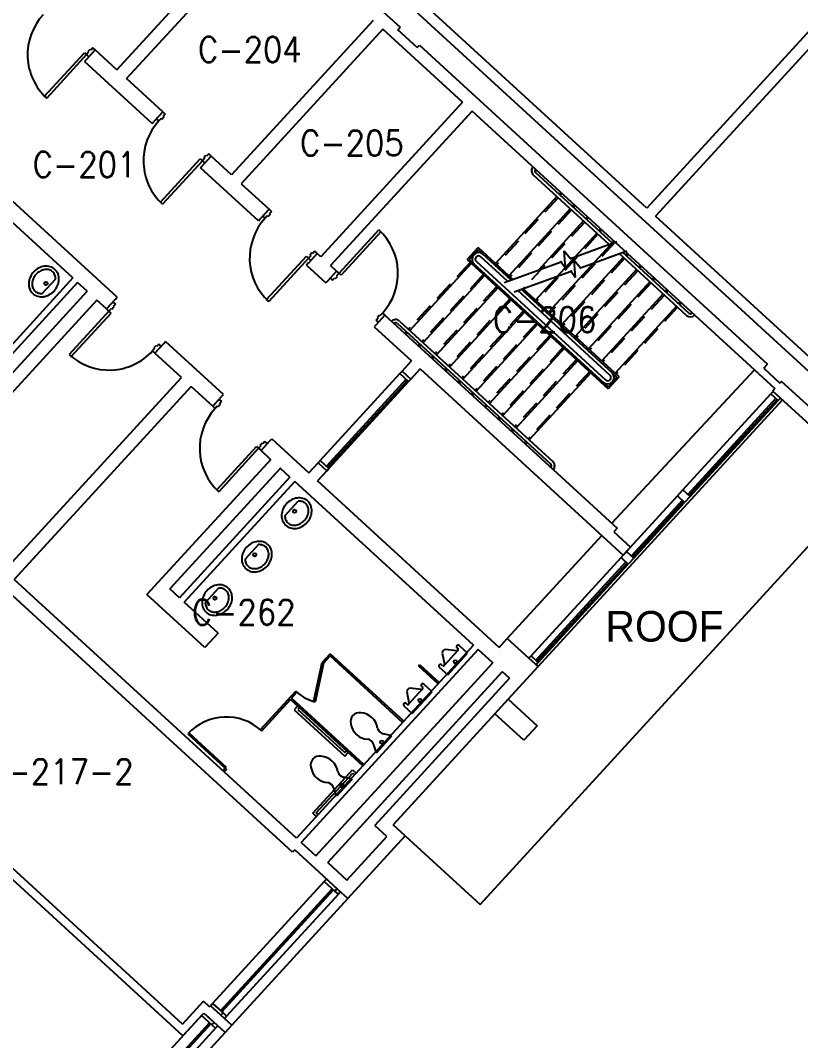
# Model space of a CAD drawing. Header units: inches. Extents: x 0 to 15110, y -1099 to 7181.
# Drawn here: x 4067 to 4544, y 2747 to 3370 of the extents above; entities that cross this region are included whole.
import ezdxf
from ezdxf.enums import TextEntityAlignment as Align

# ---------------------------------------------------------------- set-up
doc = ezdxf.new("R2010")
doc.units = ezdxf.units.IN
doc.header["$LTSCALE"] = 48
doc.header["$MEASUREMENT"] = 0
doc.linetypes.add('HIDDEN', pattern=[0.375, 0.25, -0.125])
doc.layers.get('0').update_dxf_attribs({"linetype": 'CONTINUOUS'})
for name, color, linetype in [('A-DOOR', 5, 'CONTINUOUS'), ('A-FLOR-STRS', 4, 'CONTINUOUS'), ('A-FURN', 6, 'CONTINUOUS'), ('A-GLAZ', 1, 'CONTINUOUS'), ('A-GLAZ-DETL', 5, 'CONTINUOUS'), ('A-ROOF', 5, 'CONTINUOUS'), ('A-TEXT', 3, 'CONTINUOUS'), ('A-WALL', 7, 'CONTINUOUS'), ('A-WALL-SILL', 3, 'CONTINUOUS'), ('SP-RMNO', 7, 'CONTINUOUS'), ('SP-ROOM', 7, 'CONTINUOUS'), ('SP-ROOMF', 7, 'CONTINUOUS')]:
    doc.layers.add(name, color=color, linetype=linetype)
doc.layers.get('0').off()
doc.layers.get('SP-ROOM').off()
doc.layers.get('SP-ROOMF').off()
doc.styles.add('ARCH', font='arch.shx')
doc.styles.add('ROMANS', font='ROMANS', dxfattribs={"width": 0.78})

# ---------------------------------------------------------------- blocks, each defined once
blk = doc.blocks.new('FMGRM1')
at = {"style": 'ROMANS', "width": 0.9}
for tag, p in [('DATA1', (0, -0.2836)), ('DATA2', (0, -0.443)), ('DATA3', (0, -0.6024)), ('DATA4', (0, -0.7618)), ('DATA5', (0, -0.9213))]:
    blk.add_attdef(tag, text='', height=0.1172, dxfattribs=at).set_placement(p, align=Align.CENTER)
at = {"layer": 'SP-RMNO', "style": 'ROMANS', "width": 0.9}
blk.add_attdef('RMNUMB', text='', height=0.16, dxfattribs=at).set_placement((0, 0), align=Align.MIDDLE)

msp = doc.modelspace()

# ---------------------------------------------------------------- linework, layer by layer
at = {"layer": 'A-DOOR', "linetype": 'Continuous'}
for p, q in [((4111.6, 3353.2), (4110.29, 3351.78)), ((4113.08, 3351.85), (4111.6, 3353.2)), ((4082.11, 3323.6), (4106.43, 3350.15)), ((4107.72, 3348.96), (4083.4, 3322.42)), ((4106.43, 3350.15), (4107.72, 3348.96)), ((4109.03, 3350.39), (4107.72, 3348.96)), ((4107.72, 3348.96), (4109.19, 3347.61)), ((4109.83, 3352.2), (4108.57, 3350.81)), ((4108.57, 3350.81), (4109.03, 3350.39)), ((4109.19, 3347.61), (4113.08, 3351.85)), ((4110.29, 3351.78), (4109.83, 3352.2)), ((4083.4, 3322.42), (4082.11, 3323.6)), ((4150.48, 3309.78), (4154.36, 3314.02)), ((4151.95, 3308.43), (4150.48, 3309.78)), ((4153.26, 3309.86), (4151.95, 3308.43)), ((4153.72, 3309.43), (4153.26, 3309.86)), ((4154.99, 3310.82), (4153.72, 3309.43)), ((4154.36, 3314.02), (4155.84, 3312.67)), ((4155.84, 3312.67), (4154.53, 3311.24)), ((4154.53, 3311.24), (4154.99, 3310.82)), ((4152.88, 3258.75), (4177.21, 3285.29)), ((4177.21, 3285.29), (4178.5, 3284.11)), ((4179.8, 3285.53), (4178.5, 3284.11)), ((4180.61, 3287.34), (4179.34, 3285.96)), ((4179.34, 3285.96), (4179.8, 3285.53)), ((4179.97, 3282.75), (4183.85, 3286.99)), ((4181.07, 3286.92), (4180.61, 3287.34)), ((4182.38, 3288.34), (4181.07, 3286.92)), ((4183.85, 3286.99), (4182.38, 3288.34)), ((4178.5, 3284.11), (4154.17, 3257.56)), ((4178.5, 3284.11), (4179.97, 3282.75)), ((4154.17, 3257.56), (4152.88, 3258.75)), ((4215.36, 3250.33), (4219.25, 3254.57)), ((4219.25, 3254.57), (4220.72, 3253.22)), ((4216.84, 3248.98), (4215.36, 3250.33)), ((4218.14, 3250.41), (4216.84, 3248.98)), ((4218.61, 3249.98), (4218.14, 3250.41)), ((4219.87, 3251.37), (4218.61, 3249.98)), ((4220.72, 3253.22), (4219.41, 3251.79)), ((4219.41, 3251.79), (4219.87, 3251.37)), ((4262.01, 3215.38), (4286.33, 3241.93)), ((4286.33, 3241.93), (4287.62, 3240.74)), ((4287.62, 3240.74), (4263.3, 3214.2)), ((4247.26, 3228.9), (4245.95, 3227.47)), ((4248.74, 3227.54), (4247.26, 3228.9)), ((4217.77, 3199.3), (4242.09, 3225.84)), ((4243.38, 3224.66), (4219.06, 3198.11)), ((4242.09, 3225.84), (4243.38, 3224.66)), ((4244.69, 3226.08), (4243.38, 3224.66)), ((4243.38, 3224.66), (4244.85, 3223.3)), ((4245.49, 3227.89), (4244.23, 3226.51)), ((4244.23, 3226.51), (4244.69, 3226.08)), ((4244.85, 3223.3), (4248.74, 3227.54)), ((4245.95, 3227.47), (4245.49, 3227.89)), ((4260.53, 3216.73), (4256.65, 3212.5)), ((4262.01, 3215.38), (4260.53, 3216.73)), ((4256.65, 3212.5), (4258.12, 3211.14)), ((4258.12, 3211.14), (4259.43, 3212.57)), ((4259.43, 3212.57), (4259.89, 3212.15)), ((4259.89, 3212.15), (4261.16, 3213.53)), ((4260.7, 3213.95), (4262.01, 3215.38)), ((4261.16, 3213.53), (4260.7, 3213.95)), ((4263.3, 3214.2), (4262.01, 3215.38)), ((4119.99, 3193.61), (4123.87, 3197.85)), ((4123.87, 3197.85), (4125.35, 3196.5)), ((4219.06, 3198.11), (4217.77, 3199.3)), ((4121.46, 3192.26), (4097.14, 3165.72)), ((4098.43, 3164.54), (4122.75, 3191.08)), ((4121.46, 3192.26), (4119.99, 3193.61)), ((4122.77, 3193.69), (4121.46, 3192.26)), ((4122.75, 3191.08), (4121.46, 3192.26)), ((4123.23, 3193.27), (4122.77, 3193.69)), ((4124.5, 3194.65), (4123.23, 3193.27)), ((4125.35, 3196.5), (4124.04, 3195.07)), ((4124.04, 3195.07), (4124.5, 3194.65)), ((4287.24, 3189.63), (4288.55, 3191.06)), ((4288.55, 3191.06), (4290.02, 3189.71)), ((4284.67, 3186.82), (4285.97, 3188.25)), ((4286.14, 3185.47), (4284.67, 3186.82)), ((4285.51, 3188.67), (4286.78, 3190.06)), ((4285.97, 3188.25), (4285.51, 3188.67)), ((4290.02, 3189.71), (4286.14, 3185.47)), ((4286.78, 3190.06), (4287.24, 3189.63)), ((4149.31, 3169.37), (4148, 3167.94)), ((4148, 3167.94), (4149.48, 3166.59)), ((4150.12, 3171.17), (4148.85, 3169.79)), ((4148.85, 3169.79), (4149.31, 3169.37)), ((4149.48, 3166.59), (4153.36, 3170.83)), ((4150.58, 3170.75), (4150.12, 3171.17)), ((4151.89, 3172.18), (4150.58, 3170.75)), ((4153.36, 3170.83), (4151.89, 3172.18)), ((4097.14, 3165.72), (4098.43, 3164.54)), ((4184.85, 3134.14), (4188.74, 3138.38)), ((4189.36, 3135.18), (4188.1, 3133.8)), ((4188.74, 3138.38), (4190.21, 3137.03)), ((4190.21, 3137.03), (4188.9, 3135.6)), ((4188.9, 3135.6), (4189.36, 3135.18)), ((4186.33, 3132.79), (4184.85, 3134.14)), ((4187.64, 3134.22), (4186.33, 3132.79)), ((4188.1, 3133.8), (4187.64, 3134.22)), ((4214.99, 3111.7), (4213.72, 3110.32)), ((4213.72, 3110.32), (4214.18, 3109.9)), ((4214.35, 3107.12), (4218.23, 3111.36)), ((4215.45, 3111.28), (4214.99, 3111.7)), ((4216.76, 3112.71), (4215.45, 3111.28)), ((4218.23, 3111.36), (4216.76, 3112.71)), ((4187.26, 3083.11), (4211.58, 3109.65)), ((4212.87, 3108.47), (4188.55, 3081.93)), ((4211.58, 3109.65), (4212.87, 3108.47)), ((4214.18, 3109.9), (4212.87, 3108.47)), ((4212.87, 3108.47), (4214.35, 3107.12)), ((4188.55, 3081.93), (4187.26, 3083.11)), ((4251.57, 2977.33), (4246.38, 2953.9)), ((4252.54, 2977.12), (4247.35, 2953.68)), ((4251.57, 2977.33), (4252.54, 2977.12)), ((4169.59, 2933.94), (4192.44, 2913)), ((4170.26, 2934.68), (4193.12, 2913.74)), ((4192.44, 2913), (4193.12, 2913.74))]:
    msp.add_line(p, q, dxfattribs=at)
msp.add_arc((4193.18, 2912.32), 32, 47.50366, 137.5, dxfattribs=at)
for centre, major_axis, ratio, start_param, end_param in [((4107.72, 3348.96), (-25.46, 25.46), 1, 0.043633, 1.61443), ((4178.5, 3284.11), (-25.46, 25.46), 1, 0.043633, 1.61443), ((4243.38, 3224.66), (25.46, 25.46), 1, 1.61443, 3.185226), ((4262.01, 3215.38), (-25.46, 25.46), 1, 3.185226, 4.756022), ((4121.46, 3192.26), (-25.46, 25.46), 1, 1.614429, 3.185226), ((4212.87, 3108.47), (25.46, 25.46), 1, 1.61443, 3.185226), ((4252.55, 2977.13), (0, 24.02), 0.999688, 2.399828, 2.923426)]:
    msp.add_ellipse(centre, major_axis=major_axis, ratio=ratio, start_param=start_param, end_param=end_param, dxfattribs=at)
at = {"layer": 'A-FLOR-STRS', "linetype": 'Continuous'}
for p, q in [((4427.05, 3233.01), (4380.77, 3275.42)), ((4429.17, 3233.78), (4382.12, 3276.9)), ((4395.15, 3262.25), (4357.65, 3221.33)), ((4397.51, 3264.83), (4396.5, 3263.72)), ((4403.26, 3254.82), (4365.76, 3213.9)), ((4405.62, 3257.4), (4404.61, 3256.29)), ((4411.37, 3247.38), (4383.84, 3217.34)), ((4413.73, 3249.97), (4412.72, 3248.86)), ((4421.84, 3242.53), (4420.83, 3241.43)), ((4419.48, 3239.95), (4381.98, 3199.03)), ((4429.95, 3235.1), (4390.09, 3191.6)), ((4403.36, 3224.42), (4431.74, 3234.71)), ((4340.21, 3223.75), (4346.96, 3231.12)), ((4341.62, 3223.81), (4347.02, 3229.71)), ((4368.2, 3211.67), (4346.96, 3231.12)), ((4367.14, 3211.28), (4347.02, 3229.71)), ((4409.5, 3218.79), (4437.88, 3229.09)), ((4340.21, 3223.75), (4426.47, 3144.71)), ((4341.62, 3223.81), (4426.41, 3146.12)), ((4345.92, 3222.59), (4424.81, 3150.3)), ((4365.02, 3210.51), (4348.62, 3225.54)), ((4362.84, 3209.72), (4397.78, 3222.4)), ((4435.7, 3225.09), (4398.2, 3184.17)), ((4474.41, 3189.62), (4433.19, 3227.39)), ((4475.76, 3191.1), (4435.31, 3228.16)), ((4438.06, 3227.67), (4437.05, 3226.56)), ((4342.79, 3221.39), (4305.29, 3180.47)), ((4368.98, 3204.1), (4403.92, 3216.77)), ((4443.81, 3217.66), (4406.31, 3176.74)), ((4446.17, 3220.24), (4445.16, 3219.13)), ((4350.9, 3213.96), (4313.4, 3173.04)), ((4451.92, 3210.23), (4414.42, 3169.31)), ((4454.28, 3212.81), (4453.27, 3211.7)), ((4359.01, 3206.52), (4321.51, 3165.61)), ((4427.51, 3153.25), (4371.16, 3204.89)), ((4431.81, 3152.02), (4373.28, 3205.66)), ((4433.22, 3152.08), (4374.34, 3206.04)), ((4462.39, 3205.38), (4461.38, 3204.27)), ((4367.12, 3199.09), (4329.62, 3158.17)), ((4460.03, 3202.8), (4422.53, 3161.88)), ((4470.5, 3197.94), (4469.49, 3196.84)), ((4375.23, 3191.66), (4337.73, 3150.74)), ((4468.14, 3195.36), (4430.64, 3154.45)), ((4299.02, 3186.21), (4392.66, 3100.41)), ((4297.67, 3184.74), (4391.31, 3098.94)), ((4303.94, 3178.99), (4302.93, 3177.89)), ((4383.34, 3184.23), (4345.84, 3143.31)), ((4391.45, 3176.8), (4353.95, 3135.88)), ((4312.05, 3171.56), (4311.04, 3170.46)), ((4399.56, 3169.37), (4362.06, 3128.45)), ((4320.16, 3164.13), (4319.15, 3163.03)), ((4407.67, 3161.94), (4370.17, 3121.02)), ((4328.27, 3156.7), (4327.26, 3155.59)), ((4415.78, 3154.5), (4378.28, 3113.59)), ((4336.38, 3149.27), (4335.37, 3148.16)), ((4431.81, 3152.02), (4426.41, 3146.12)), ((4433.22, 3152.08), (4426.47, 3144.71)), ((4344.49, 3141.84), (4343.48, 3140.73)), ((4352.6, 3134.41), (4351.59, 3133.3)), ((4360.71, 3126.97), (4359.7, 3125.87)), ((4368.82, 3119.54), (4367.81, 3118.44)), ((4376.93, 3112.11), (4375.92, 3111))]:
    msp.add_line(p, q, dxfattribs=at)
at = {"layer": 'A-FLOR-STRS', "linetype": 'HIDDEN'}
for p, q in [((4395.89, 3261.57), (4358.39, 3220.65)), ((4398.25, 3264.15), (4397.24, 3263.05)), ((4404, 3254.14), (4366.5, 3213.22)), ((4406.36, 3256.72), (4405.35, 3255.62)), ((4414.47, 3249.29), (4413.46, 3248.18)), ((4412.11, 3246.71), (4374.61, 3205.79)), ((4422.58, 3241.86), (4421.57, 3240.75)), ((4420.22, 3239.28), (4382.72, 3198.36)), ((4430.69, 3234.43), (4390.83, 3190.93)), ((4436.44, 3224.41), (4398.94, 3183.5)), ((4438.8, 3227), (4437.79, 3225.89)), ((4342.05, 3222.06), (4304.55, 3181.14)), ((4444.55, 3216.98), (4407.05, 3176.06)), ((4446.91, 3219.56), (4445.9, 3218.46)), ((4350.16, 3214.63), (4312.66, 3173.71)), ((4455.02, 3212.13), (4454.01, 3211.03)), ((4358.27, 3207.2), (4320.77, 3166.28)), ((4452.66, 3209.55), (4415.16, 3168.63)), ((4463.13, 3204.7), (4462.12, 3203.59)), ((4366.38, 3199.77), (4328.88, 3158.85)), ((4460.77, 3202.12), (4423.27, 3161.2)), ((4374.49, 3192.34), (4336.99, 3151.42)), ((4468.88, 3194.69), (4431.38, 3153.77)), ((4471.24, 3197.27), (4470.23, 3196.16)), ((4382.6, 3184.91), (4345.1, 3143.99)), ((4303.2, 3179.67), (4302.19, 3178.56)), ((4390.71, 3177.47), (4353.21, 3136.56)), ((4311.31, 3172.24), (4310.3, 3171.13)), ((4398.82, 3170.04), (4361.32, 3129.12)), ((4319.42, 3164.81), (4318.41, 3163.7)), ((4406.93, 3162.61), (4369.43, 3121.69)), ((4327.53, 3157.38), (4326.52, 3156.27)), ((4415.04, 3155.18), (4377.54, 3114.26)), ((4335.64, 3149.94), (4334.63, 3148.84)), ((4343.75, 3142.51), (4342.74, 3141.41)), ((4351.86, 3135.08), (4350.85, 3133.97)), ((4359.97, 3127.65), (4358.96, 3126.54)), ((4368.08, 3120.22), (4367.07, 3119.11)), ((4376.19, 3112.79), (4375.18, 3111.68))]:
    msp.add_line(p, q, dxfattribs=at)
at = {"layer": 'A-FLOR-STRS', "color": 3, "linetype": 'Continuous'}
for p, q in [((4400.45, 3218.45), (4399.53, 3229.03)), ((4399.53, 3229.03), (4403.36, 3224.42)), ((4397.78, 3222.4), (4400.45, 3218.45)), ((4406.59, 3212.82), (4405.67, 3223.4)), ((4405.67, 3223.4), (4409.5, 3218.79)), ((4403.92, 3216.77), (4406.59, 3212.82))]:
    msp.add_line(p, q, dxfattribs=at)
at = {"layer": 'A-FLOR-STRS', "linetype": 'Continuous'}
for centre, radius, start, end in [((4383.14, 3278), 3.5, 137.5, 227.50146), ((4383.14, 3278), 1.5, 137.5, 227.50225), ((4347.27, 3224.06), 4, 47.5, 227.5), ((4347.27, 3224.06), 2, 47.5, 227.5), ((4476.77, 3192.2), 1.5, 227.5, 317.49648), ((4296.66, 3183.63), 3.5, 47.49906, 137.5), ((4296.66, 3183.63), 1.5, 47.49801, 137.5), ((4476.77, 3192.2), 3.5, 227.5, 317.21326), ((4426.16, 3151.77), 4, 227.5036, 47.5), ((4426.16, 3151.77), 2, 227.5, 47.5), ((4390.29, 3097.83), 1.5, 317.5, 47.5), ((4390.29, 3097.83), 3.5, 317.5, 47.50091)]:
    msp.add_arc(centre, radius, start, end, dxfattribs=at)
at = {"layer": 'A-FLOR-STRS', "color": 3, "linetype": 'Continuous'}
for p in [(4397.78, 3222.4), (4403.36, 3224.42), (4403.92, 3216.77), (4409.5, 3218.79)]:
    msp.add_point(p, dxfattribs=at)
at = {"layer": 'A-FURN', "linetype": 'Continuous'}
for p, q in [((4080.71, 3203.05), (4088.9, 3211.98)), ((4228.93, 3067.23), (4237.11, 3076.17)), ((4212.79, 3049.63), (4204.6, 3040.69)), ((4188.47, 3023.08), (4180.28, 3014.15)), ((4333.78, 2984.8), (4327.02, 2985.56)), ((4334.06, 2986.58), (4334.79, 2985.9)), ((4340.57, 2983.32), (4335.41, 2988.05)), ((4325, 2983.35), (4326.35, 2976.69)), ((4334.49, 2984.83), (4326.38, 2975.98)), ((4328.41, 2970.05), (4340.57, 2983.32)), ((4323.25, 2974.78), (4328.41, 2970.05)), ((4325.33, 2975.58), (4324.6, 2976.26)), ((4312.87, 2961.23), (4304.76, 2952.39)), ((4312.16, 2961.2), (4305.4, 2961.97)), ((4312.44, 2962.98), (4313.17, 2962.31)), ((4318.95, 2959.73), (4313.79, 2964.46)), ((4303.38, 2959.76), (4304.73, 2953.09)), ((4306.79, 2946.46), (4318.95, 2959.73)), ((4236.71, 2951.01), (4234.68, 2948.8)), ((4234.68, 2948.8), (4265.64, 2920.42)), ((4237.81, 2950), (4236.8, 2948.89)), ((4236.8, 2948.89), (4265.55, 2922.54)), ((4301.63, 2951.19), (4306.79, 2946.46)), ((4303.72, 2951.99), (4302.98, 2952.66)), ((4284.83, 2922.5), (4294.29, 2932.82)), ((4294.29, 2932.82), (4289.28, 2934.02)), ((4265.55, 2922.54), (4266.57, 2923.65)), ((4284.83, 2922.5), (4283.2, 2927.38)), ((4265.64, 2920.42), (4267.67, 2922.63)), ((4245.93, 2885.59), (4270.25, 2912.13)), ((4270.25, 2912.13), (4272.47, 2910.1)), ((4248.05, 2885.68), (4270.35, 2910.01)), ((4269.97, 2906.28), (4260.51, 2895.96)), ((4269.97, 2906.28), (4264.96, 2907.47)), ((4270.35, 2910.01), (4271.45, 2909)), ((4260.51, 2895.96), (4258.88, 2900.84)), ((4249.16, 2884.67), (4248.05, 2885.68)), ((4248.14, 2883.56), (4245.93, 2885.59))]:
    msp.add_line(p, q, dxfattribs=at)
for centre in [(4082.95, 3209.21), (4234.87, 3070), (4210.55, 3043.46), (4186.23, 3016.92), (4333.01, 2978.04), (4311.39, 2954.45), (4288.09, 2929.01), (4263.76, 2902.47)]:
    msp.add_circle(centre, 1, dxfattribs=at)
for centre, radius, start, end in [((4084.09, 3208.17), 11.77, 137.5, 156.54355), ((4084.09, 3208.17), 11.77, 118.45645, 137.5), ((4084.09, 3208.17), 9.77, 118.45645, 137.5), ((4083.29, 3209.66), 10.08, 97.69443, 118.45645), ((4083.29, 3209.66), 8.08, 97.69443, 118.45645), ((4083.11, 3210.97), 8.75, 73.92996, 97.69443), ((4083.11, 3210.97), 6.75, 73.92996, 97.69443), ((4083.51, 3212.38), 5.29, 47.5, 73.92996), ((4083.51, 3212.38), 7.29, 47.5, 73.92996), ((4083.51, 3212.38), 5.29, 21.07004, 47.5), ((4083.51, 3212.38), 7.29, 21.07004, 47.5), ((4082.54, 3208.84), 10.08, 156.54355, 177.30557), ((4082.54, 3208.84), 8.08, 156.54355, 177.30557), ((4084.09, 3208.17), 9.77, 137.5, 156.54355), ((4082.15, 3211.85), 6.75, 1.11377, 21.07004), ((4080.82, 3211.91), 10.08, 336.54355, 357.30557), ((4082.15, 3211.85), 8.75, 357.30557, 21.07004), ((4081.21, 3208.9), 8.75, 177.30557, 201.07004), ((4079.85, 3208.38), 7.29, 201.07004, 227.5), ((4081.21, 3208.9), 6.75, 177.30557, 201.07004), ((4079.85, 3208.38), 5.29, 201.07004, 227.5), ((4079.85, 3208.38), 5.29, 227.5, 253.92996), ((4079.27, 3212.59), 11.77, 298.45645, 317.5), ((4079.27, 3212.59), 11.77, 317.5, 336.54355), ((4079.85, 3208.38), 7.29, 227.5, 253.92996), ((4080.25, 3209.78), 8.75, 253.92996, 277.69443), ((4080.25, 3209.78), 6.75, 253.92996, 273.88623), ((4080.08, 3211.1), 10.08, 277.69443, 298.45645), ((4238.55, 3066.63), 11.77, 137.5, 156.54355), ((4238.55, 3066.63), 11.77, 118.45645, 137.5), ((4237.75, 3068.12), 10.08, 97.69443, 118.45645), ((4237.57, 3069.43), 8.75, 73.92996, 97.69443), ((4237.57, 3069.43), 6.75, 73.92996, 93.88623), ((4237.97, 3070.84), 5.29, 47.5, 73.92996), ((4237.97, 3070.84), 7.29, 47.5, 73.92996), ((4237.97, 3070.84), 5.29, 21.07004, 47.5), ((4237.97, 3070.84), 7.29, 21.07004, 47.5), ((4236.61, 3070.31), 6.75, 357.30557, 21.07004), ((4236.61, 3070.31), 8.75, 357.30557, 21.07004), ((4235.68, 3067.36), 8.75, 177.30557, 201.07004), ((4237, 3067.3), 10.08, 156.54355, 177.30557), ((4235.68, 3067.36), 6.75, 181.11377, 201.07004), ((4233.73, 3071.05), 9.77, 317.5, 336.54355), ((4235.28, 3070.37), 8.08, 336.54355, 357.30557), ((4235.28, 3070.37), 10.08, 336.54355, 357.30557), ((4234.31, 3066.84), 7.29, 201.07004, 227.5), ((4234.31, 3066.84), 5.29, 201.07004, 227.5), ((4234.31, 3066.84), 7.29, 227.5, 253.92996), ((4234.31, 3066.84), 5.29, 227.5, 253.92996), ((4234.72, 3068.24), 6.75, 253.92996, 277.69443), ((4234.54, 3069.56), 8.08, 277.69443, 298.45645), ((4234.54, 3069.56), 10.08, 277.69443, 298.45645), ((4233.73, 3071.05), 9.77, 298.45645, 317.5), ((4233.73, 3071.05), 11.77, 298.45645, 317.5), ((4233.73, 3071.05), 11.77, 317.5, 336.54355), ((4234.72, 3068.24), 8.75, 253.92996, 277.69443), ((4214.23, 3040.09), 11.77, 137.5, 156.54355), ((4214.23, 3040.09), 11.77, 118.45645, 137.5), ((4213.43, 3041.57), 10.08, 97.69443, 118.45645), ((4213.25, 3042.89), 8.75, 73.92996, 97.69443), ((4213.25, 3042.89), 6.75, 73.92996, 93.88623), ((4213.65, 3044.3), 5.29, 47.5, 73.92996), ((4213.65, 3044.3), 7.29, 47.5, 73.92996), ((4213.65, 3044.3), 5.29, 21.07004, 47.5), ((4213.65, 3044.3), 7.29, 21.07004, 47.5), ((4212.68, 3040.76), 10.08, 156.54355, 177.30557), ((4210.96, 3043.83), 8.08, 336.54355, 357.30557), ((4212.29, 3043.77), 6.75, 357.30557, 21.07004), ((4210.96, 3043.83), 10.08, 336.54355, 357.30557), ((4212.29, 3043.77), 8.75, 357.30557, 21.07004), ((4211.35, 3040.82), 8.75, 177.30557, 201.07004), ((4209.99, 3040.3), 7.29, 201.07004, 227.5), ((4211.35, 3040.82), 6.75, 181.11377, 201.07004), ((4209.99, 3040.3), 5.29, 201.07004, 227.5), ((4209.99, 3040.3), 5.29, 227.5, 253.92996), ((4210.22, 3043.02), 8.08, 277.69443, 298.45645), ((4209.41, 3044.51), 9.77, 298.45645, 317.5), ((4209.41, 3044.51), 11.77, 298.45645, 317.5), ((4209.41, 3044.51), 9.77, 317.5, 336.54355), ((4209.41, 3044.51), 11.77, 317.5, 336.54355), ((4209.99, 3040.3), 7.29, 227.5, 253.92996), ((4210.39, 3041.7), 8.75, 253.92996, 277.69443), ((4210.39, 3041.7), 6.75, 253.92996, 277.69443), ((4210.22, 3043.02), 10.08, 277.69443, 298.45645), ((4189.91, 3013.54), 11.77, 118.45645, 137.5), ((4189.11, 3015.03), 10.08, 97.69443, 118.45645), ((4188.93, 3016.35), 8.75, 73.92996, 97.69443), ((4188.93, 3016.35), 6.75, 73.92996, 93.88623), ((4189.33, 3017.75), 5.29, 47.5, 73.92996), ((4189.33, 3017.75), 7.29, 47.5, 73.92996), ((4189.33, 3017.75), 7.29, 21.07004, 47.5), ((4188.36, 3014.22), 10.08, 156.54355, 177.30557), ((4189.91, 3013.54), 11.77, 137.5, 156.54355), ((4189.33, 3017.75), 5.29, 21.07004, 47.5), ((4186.64, 3017.29), 8.08, 336.54355, 357.30557), ((4187.97, 3017.23), 6.75, 357.30557, 21.07004), ((4186.64, 3017.29), 10.08, 336.54355, 357.30557), ((4187.97, 3017.23), 8.75, 357.30557, 21.07004), ((4187.03, 3014.28), 8.75, 177.30557, 201.07004), ((4185.67, 3013.75), 7.29, 201.07004, 227.5), ((4187.03, 3014.28), 6.75, 181.11377, 201.07004), ((4185.67, 3013.75), 5.29, 201.07004, 227.5), ((4185.09, 3017.96), 9.77, 298.45645, 317.5), ((4185.09, 3017.96), 9.77, 317.5, 336.54355), ((4185.09, 3017.96), 11.77, 317.5, 336.54355), ((4185.67, 3013.75), 7.29, 227.5, 253.92996), ((4185.67, 3013.75), 5.29, 227.5, 253.92996), ((4186.07, 3015.16), 8.75, 253.92996, 277.69443), ((4186.07, 3015.16), 6.75, 253.92996, 277.69443), ((4185.9, 3016.48), 8.08, 277.69443, 298.45645), ((4185.9, 3016.48), 10.08, 277.69443, 298.45645), ((4185.09, 3017.96), 11.77, 298.45645, 317.5), ((4327.48, 2983.11), 2.5, 100.6301, 174.3699), ((4334.73, 2987.31), 1, 47.5, 227.5), ((4334.1, 2985.52), 0.791, 245.93495, 29.06505), ((4323.92, 2975.52), 1, 47.5, 227.5), ((4325.66, 2976.3), 0.791, 245.93495, 29.06505), ((4305.86, 2959.51), 2.5, 100.6301, 174.3699), ((4313.11, 2963.72), 1, 47.5, 227.5), ((4312.48, 2961.92), 0.791, 245.93495, 29.06505), ((4302.3, 2951.93), 1, 47.5, 227.5), ((4304.04, 2952.71), 0.791, 245.93495, 29.06505), ((4274.3, 2941.64), 5.3, 79.39079, 195.60921), ((4274.66, 2935.82), 11.05, 8.19235, 86.80765), ((4280.13, 2941.79), 11.05, 188.19235, 266.80765), ((4290.48, 2939.02), 5.15, 198.4454, 256.5546), ((4278.32, 2925.75), 5.15, 18.4454, 76.5546), ((4249.98, 2915.1), 5.3, 79.39079, 195.60921), ((4250.34, 2909.28), 11.05, 8.19235, 86.80765), ((4255.81, 2915.25), 11.05, 188.19235, 266.80765), ((4266.16, 2912.48), 5.15, 198.4454, 256.5546), ((4254, 2899.21), 5.15, 18.4454, 76.5546)]:
    msp.add_arc(centre, radius, start, end, dxfattribs=at)
at = {"layer": 'A-GLAZ', "linetype": 'Continuous'}
for p, q in [((4303.04, 3150.62), (4254.41, 3097.56)), ((4303.77, 3149.95), (4255.15, 3096.88)), ((4472.13, 3083.03), (4525.92, 3141.74)), ((4528.88, 3139.03), (4475.08, 3080.32)), ((4529.61, 3138.35), (4475.82, 3079.65)), ((4476.55, 3078.98), (4530.34, 3137.68)), ((4437.67, 3045.43), (4468.75, 3079.34)), ((4468.75, 3079.34), (4467.82, 3078.33)), ((4471.71, 3076.64), (4440.63, 3042.72)), ((4472.44, 3075.96), (4441.37, 3042.05)), ((4442.09, 3041.38), (4473.17, 3075.29)), ((4379.32, 2981.74), (4434.3, 3041.74)), ((4438.1, 3045.89), (4436.75, 3044.41)), ((4437.25, 3039.04), (4382.27, 2979.04)), ((4437.99, 3038.36), (4383.01, 2978.36)), ((4383.74, 2977.69), (4438.72, 3037.69)), ((4189.66, 2764.91), (4257.9, 2839.37)), ((4190.4, 2764.23), (4258.64, 2838.7)), ((4261.59, 2835.99), (4193.35, 2761.53)), ((4114.67, 2683.07), (4182.91, 2757.53)), ((4115.41, 2682.39), (4183.65, 2756.86)), ((4186.59, 2754.16), (4118.36, 2679.69))]:
    msp.add_line(p, q, dxfattribs=at)
at = {"layer": 'A-GLAZ-DETL', "linetype": 'Continuous'}
for p, q in [((4299.16, 3154.17), (4300.58, 3155.59)), ((4299.16, 3154.17), (4304.51, 3149.27)), ((4300.51, 3155.65), (4305.86, 3150.75)), ((4304.51, 3149.27), (4305.86, 3150.75)), ((4527.28, 3143.21), (4525.92, 3141.74)), ((4525.92, 3141.74), (4530.34, 3137.68)), ((4527.28, 3143.21), (4531.7, 3139.16)), ((4531.7, 3139.16), (4530.34, 3137.68)), ((4249.18, 3099.63), (4250.6, 3101.05)), ((4249.18, 3099.63), (4254.53, 3094.73)), ((4250.53, 3101.11), (4255.88, 3096.21)), ((4254.53, 3094.73), (4255.88, 3096.21)), ((4468.75, 3079.34), (4472.13, 3083.03)), ((4468.75, 3079.34), (4473.17, 3075.29)), ((4472.13, 3083.03), (4476.55, 3078.98)), ((4476.55, 3078.98), (4473.17, 3075.29)), ((4434.3, 3041.74), (4437.67, 3045.43)), ((4434.3, 3041.74), (4438.72, 3037.69)), ((4437.67, 3045.43), (4442.09, 3041.38)), ((4442.09, 3041.38), (4438.72, 3037.69)), ((4379.32, 2981.74), (4377.97, 2980.27)), ((4383.74, 2977.69), (4379.32, 2981.74)), ((4383.74, 2977.69), (4382.39, 2976.22)), ((4254.37, 2845.32), (4253.01, 2843.85)), ((4253.01, 2843.85), (4259.37, 2838.02)), ((4260.72, 2839.5), (4254.37, 2845.32)), ((4259.37, 2838.02), (4260.72, 2839.5)), ((4259.37, 2838.02), (4260.72, 2839.5)), ((4261.59, 2835.99), (4259.37, 2838.02)), ((4260.72, 2839.5), (4262.94, 2837.47)), ((4262.94, 2837.47), (4261.59, 2835.99)), ((4183.43, 2767.91), (4184.78, 2769.38)), ((4189.79, 2762.08), (4183.43, 2767.91)), ((4184.78, 2769.38), (4191.14, 2763.56)), ((4178.02, 2762.01), (4179.38, 2763.49)), ((4184.38, 2756.18), (4178.02, 2762.01)), ((4179.38, 2763.49), (4185.73, 2757.66)), ((4191.14, 2763.56), (4189.79, 2762.08)), ((4191.14, 2763.56), (4189.79, 2762.08)), ((4189.79, 2762.08), (4192, 2760.06)), ((4193.35, 2761.53), (4191.14, 2763.56)), ((4192, 2760.06), (4193.35, 2761.53)), ((4185.73, 2757.66), (4184.38, 2756.18)), ((4185.73, 2757.66), (4184.38, 2756.18)), ((4184.38, 2756.18), (4186.59, 2754.16)), ((4187.95, 2755.63), (4185.73, 2757.66)), ((4186.59, 2754.16), (4187.95, 2755.63))]:
    msp.add_line(p, q, dxfattribs=at)
at = {"layer": 'A-ROOF', "linetype": 'Continuous'}
for p, q in [((4348.2, 2829.87), (4586.01, 3089.39)), ((4302.49, 2871.75), (4348.2, 2829.87))]:
    msp.add_line(p, q, dxfattribs=at)
at = {"layer": 'A-WALL', "linetype": 'Continuous'}
for p, q in [((4661.7, 3052.14), (4121.3, 3547.33)), ((4449.99, 3255.12), (4130.66, 3547.73)), ((4635.41, 3457.47), (4449.99, 3255.12)), ((4645.65, 3457.92), (4455.34, 3250.22)), ((4218.23, 3439.96), (4299.33, 3365.65)), ((4126.35, 3339.69), (4212.82, 3434.06)), ((4218.72, 3428.66), (4132.25, 3334.29)), ((4282.87, 3369.88), (4196.39, 3275.51)), ((4297.98, 3364.17), (4299.33, 3365.65)), ((4288.76, 3364.48), (4202.29, 3270.11)), ((4337.42, 3319.89), (4288.76, 3364.48)), ((4309.77, 3353.36), (4297.98, 3364.17)), ((4309.77, 3353.36), (4297.98, 3364.17)), ((4309.77, 3353.36), (4311.13, 3354.84)), ((4311.13, 3354.84), (4523.83, 3159.93)), ((4113.08, 3351.85), (4107.67, 3345.95)), ((4113.08, 3351.85), (4107.67, 3345.95)), ((4113.08, 3351.85), (4107.67, 3345.95)), ((4112.52, 3352.36), (4112.52, 3352.36)), ((4126.35, 3339.69), (4113.08, 3351.85)), ((4126.49, 3200.71), (3973.15, 3341.23)), ((4107.67, 3345.95), (4106.58, 3344.76)), ((4147.86, 3306.92), (4106.58, 3344.76)), ((4154.37, 3314.02), (4132.25, 3334.29)), ((4337.42, 3319.89), (4250.95, 3225.52)), ((4099.34, 3212.53), (3990.23, 3312.52)), ((4154.37, 3314.02), (4148.96, 3308.12)), ((4154.92, 3313.51), (4154.92, 3313.51)), ((4343.32, 3314.48), (4256.85, 3220.11)), ((4518.43, 3154.03), (4343.32, 3314.48)), ((4147.86, 3306.92), (4148.96, 3308.12)), ((4183.86, 3287), (4178.45, 3281.1)), ((4183.3, 3287.5), (4183.3, 3287.5)), ((4196.39, 3275.51), (4183.86, 3287)), ((4177.35, 3279.9), (4178.45, 3281.1)), ((4212.74, 3247.47), (4177.35, 3279.9)), ((4202.29, 3270.11), (4219.25, 3254.57)), ((4219.25, 3254.57), (4213.84, 3248.67)), ((4212.74, 3247.47), (4213.84, 3248.67)), ((4663.04, 3059.9), (4455.34, 3250.22)), ((4248.74, 3227.54), (4243.33, 3221.65)), ((4248.18, 3228.05), (4248.18, 3228.05)), ((4250.95, 3225.52), (4248.74, 3227.54)), ((4243.4, 3221.72), (4242.23, 3220.45)), ((4242.23, 3220.45), (4254.03, 3209.64)), ((4255.13, 3210.84), (4260.53, 3216.73)), ((4260.53, 3216.73), (4256.85, 3220.11)), ((4099.34, 3212.53), (4031.78, 3138.8)), ((4102.29, 3209.83), (4034.73, 3136.1)), ((4108.19, 3204.42), (4102.29, 3209.83)), ((4255.13, 3210.84), (4254.03, 3209.64)), ((4108.19, 3204.42), (4040.63, 3130.69)), ((4114.09, 3199.02), (4038.42, 3116.44)), ((4119.99, 3193.61), (4114.09, 3199.02)), ((4119.99, 3193.61), (4125.4, 3199.52)), ((4125.4, 3199.52), (4126.49, 3200.71)), ((4120.54, 3193.11), (4120.54, 3193.11)), ((4284.62, 3183.81), (4290.02, 3189.71)), ((4290.02, 3189.71), (4431.95, 3059.66)), ((4284.62, 3183.81), (4283.52, 3182.61)), ((4283.52, 3182.61), (4306.19, 3161.84)), ((4149.48, 3166.59), (4154.88, 3172.49)), ((4149.48, 3166.59), (4154.88, 3172.49)), ((4154.88, 3172.49), (4155.98, 3173.68)), ((4191.37, 3141.26), (4155.98, 3173.68)), ((4148.92, 3167.09), (4148.92, 3167.09)), ((4165.7, 3151.72), (4149.48, 3166.59)), ((4300.51, 3155.65), (4306.19, 3161.84)), ((4521.47, 3157.35), (4523.83, 3159.93)), ((4311.54, 3156.94), (4305.86, 3150.75)), ((4311.54, 3156.94), (4435.65, 3043.22)), ((4518.43, 3154.03), (4528.38, 3144.91)), ((4521.47, 3157.35), (4531.42, 3148.23)), ((4165.47, 3151.48), (4057.64, 3033.81)), ((4532.43, 3149.33), (4531.42, 3148.23)), ((4651.11, 3040.59), (4532.43, 3149.33)), ((4171.59, 3146.32), (4063.5, 3028.36)), ((4171.59, 3146.32), (4184.87, 3134.16)), ((4190.27, 3140.06), (4191.37, 3141.26)), ((4528.38, 3144.91), (4527.03, 3143.44)), ((4655.31, 3025.88), (4527.03, 3143.44)), ((4184.87, 3134.16), (4190.27, 3140.06)), ((4214.34, 3107.12), (4219.76, 3113.03)), ((4219.76, 3113.03), (4220.86, 3114.23)), ((4220.86, 3114.23), (4243.53, 3093.46)), ((4220.24, 3101.72), (4214.34, 3107.12)), ((4220.26, 3101.73), (4144.59, 3019.16)), ((4243.53, 3093.46), (4249.18, 3099.63)), ((4226.15, 3096.33), (4158.6, 3022.6)), ((4232.04, 3090.91), (4226.14, 3096.31)), ((4254.53, 3094.73), (4248.88, 3088.56)), ((4232.05, 3090.92), (4164.49, 3017.19)), ((4234.99, 3088.2), (4167.44, 3014.49)), ((4344.11, 2988.22), (4234.99, 3088.2)), ((4359.84, 2986.88), (4248.88, 3088.56)), ((4109.98, 2974.91), (4010.91, 3065.7)), ((4431.95, 3059.66), (4429.92, 3057.45)), ((4429.92, 3057.45), (4440.12, 3048.1)), ((4435.65, 3043.22), (4440.12, 3048.1)), ((4236.02, 2870.27), (4063.5, 3028.36)), ((4179.98, 2986.73), (4144.59, 3019.16)), ((4164.49, 3017.19), (4158.6, 3022.6)), ((4188.09, 2995.58), (4167.44, 3014.49)), ((4188.09, 2995.58), (4179.98, 2986.73)), ((4359.84, 2986.88), (4364.82, 2992.32)), ((4364.82, 2992.32), (4377.72, 2980.5)), ((4344.11, 2988.22), (4236.02, 2870.27)), ((4347.07, 2985.53), (4238.97, 2867.57)), ((4355.9, 2977.41), (4347.05, 2985.52)), ((4347.07, 2985.53), (4355.92, 2977.42)), ((4251.81, 2977.79), (4256.58, 2983)), ((4252.54, 2977.12), (4256.64, 2981.59)), ((4301.56, 2941.78), (4256.58, 2983)), ((4300.88, 2941.05), (4256.64, 2981.59)), ((4377.72, 2980.5), (4383.62, 2975.09)), ((4233.57, 2861.67), (4109.98, 2974.91)), ((4247.82, 2859.46), (4355.92, 2977.42)), ((4252.54, 2977.12), (4251.81, 2977.79)), ((4310.63, 2975.51), (4311.31, 2976.25)), ((4310.63, 2975.51), (4322.5, 2964.64)), ((4311.31, 2976.25), (4323.18, 2965.38)), ((4365.37, 2955.18), (4383.62, 2975.09)), ((4255.07, 2855.53), (4361.81, 2972.02)), ((4366.22, 2967.95), (4283.82, 2878.02)), ((4366.22, 2967.95), (4361.8, 2972)), ((4214.06, 2936.59), (4235.59, 2960.1)), ((4214.8, 2935.92), (4232.32, 2955.04)), ((4276.56, 2914.5), (4232.32, 2955.04)), ((4232.99, 2955.78), (4236.33, 2959.42)), ((4277.24, 2915.24), (4232.99, 2955.78)), ((4236.33, 2959.42), (4235.59, 2960.1)), ((4357.26, 2946.33), (4365.37, 2955.18)), ((4365.37, 2955.18), (4383.06, 2938.96)), ((4166.35, 2756.67), (3959.63, 2946.09)), ((4357.26, 2946.33), (4295.12, 2878.51)), ((4374.96, 2930.11), (4357.26, 2946.33)), ((4166.65, 2749.6), (3959.94, 2939.02)), ((4383.06, 2938.96), (4374.96, 2930.11)), ((4192.44, 2913), (4191.05, 2911.48)), ((4193.18, 2912.33), (4191.79, 2910.8)), ((4192.44, 2913), (4193.18, 2912.33)), ((4291.19, 2871.26), (4283.82, 2878.02)), ((4302.49, 2871.75), (4295.12, 2878.51)), ((4247.82, 2859.46), (4238.97, 2867.57)), ((4266.87, 2844.72), (4291.19, 2871.26)), ((4267.36, 2833.42), (4302.49, 2871.75)), ((4234.92, 2863.14), (4233.57, 2861.67)), ((4234.92, 2863.14), (4249.67, 2849.63)), ((4255.07, 2855.53), (4266.87, 2844.72)), ((4249.67, 2849.63), (4261.46, 2838.82)), ((4267.36, 2833.42), (4261.46, 2838.82)), ((4166.35, 2756.67), (4179.18, 2770.68)), ((4182.87, 2767.3), (4179.18, 2770.68)), ((4182.87, 2767.3), (4183.43, 2767.91)), ((4166.65, 2749.6), (4179.38, 2763.49)), ((4192.37, 2751.58), (4180.57, 2762.39)), ((4184.63, 2766.81), (4196.42, 2756)), ((4196.42, 2756), (4192.37, 2751.58))]:
    msp.add_line(p, q, dxfattribs=at)
at = {"layer": 'A-WALL-SILL', "linetype": 'Continuous'}
for p, q in [((4250.53, 3101.11), (4299.16, 3154.17)), ((4428.61, 3062.72), (4515.86, 3156.38)), ((4304.51, 3149.27), (4255.88, 3096.21)), ((4383.62, 2975.09), (4532.93, 3138.03)), ((4422.5, 3055.27), (4364.82, 2992.32)), ((4253.01, 2843.85), (4184.78, 2769.38)), ((4267.36, 2833.42), (4196.42, 2756)), ((4178.02, 2762.01), (4109.79, 2687.55)), ((4192.37, 2751.58), (4099.14, 2649.83))]:
    msp.add_line(p, q, dxfattribs=at)

# ---------------------------------------------------------------- block references
at = {"layer": 'SP-ROOM', "linetype": 'Continuous'}
ref = msp.add_blockref('FMGRM1', (4091.15, 2910.96), dxfattribs=dict(at, xscale=96, yscale=96, zscale=96))
ref.add_attrib('RMNUMB', 'B-217-2', dxfattribs={"layer": 'SP-RMNO', "height": 15.36, "style": 'ROMANS', "width": 0.9}).set_placement((4091.15, 2910.96), align=Align.MIDDLE)
at = {"layer": 'SP-ROOMF', "linetype": 'Continuous'}
ref = msp.add_blockref('FMGRM1', (4207.56, 3352.08), dxfattribs=dict(at, xscale=96, yscale=96, zscale=96))
ref.add_attrib('RMNUMB', 'C-204', dxfattribs={"layer": 'SP-RMNO', "height": 15.36, "style": 'ROMANS', "width": 0.9}).set_placement((4207.56, 3352.08), align=Align.MIDDLE)
ref = msp.add_blockref('FMGRM1', (4269.86, 3295), dxfattribs=dict(at, xscale=96, yscale=96, zscale=96))
ref.add_attrib('RMNUMB', 'C-205', dxfattribs={"layer": 'SP-RMNO', "height": 15.36, "style": 'ROMANS', "width": 0.9}).set_placement((4269.86, 3295), align=Align.MIDDLE)
ref = msp.add_blockref('FMGRM1', (4106.48, 3281.81), dxfattribs=dict(at, xscale=96, yscale=96, zscale=96))
ref.add_attrib('RMNUMB', 'C-201', dxfattribs={"layer": 'SP-RMNO', "height": 15.36, "style": 'ROMANS', "width": 0.9}).set_placement((4106.48, 3281.81), align=Align.MIDDLE)
ref = msp.add_blockref('FMGRM1', (4387.64, 3187.07), dxfattribs=dict(at, xscale=96, yscale=96, zscale=96))
ref.add_attrib('RMNUMB', 'C-206', dxfattribs={"layer": 'SP-RMNO', "height": 15.36, "style": 'ROMANS', "width": 0.9}).set_placement((4387.64, 3187.07), align=Align.MIDDLE)
ref = msp.add_blockref('FMGRM1', (4203.8, 3008.3), dxfattribs=dict(at, xscale=96, yscale=96, zscale=96))
ref.add_attrib('RMNUMB', 'C-262', dxfattribs={"layer": 'SP-RMNO', "height": 15.36, "style": 'ROMANS', "width": 0.9}).set_placement((4203.8, 3008.3), align=Align.MIDDLE)

# ---------------------------------------------------------------- texts
at = {"layer": 'A-TEXT', "lineweight": 18, "style": 'ARCH'}
msp.add_text('ROOF', height=18.699, dxfattribs=at).set_placement((4424.75, 2990.38))

doc.saveas('drawing.dxf')
